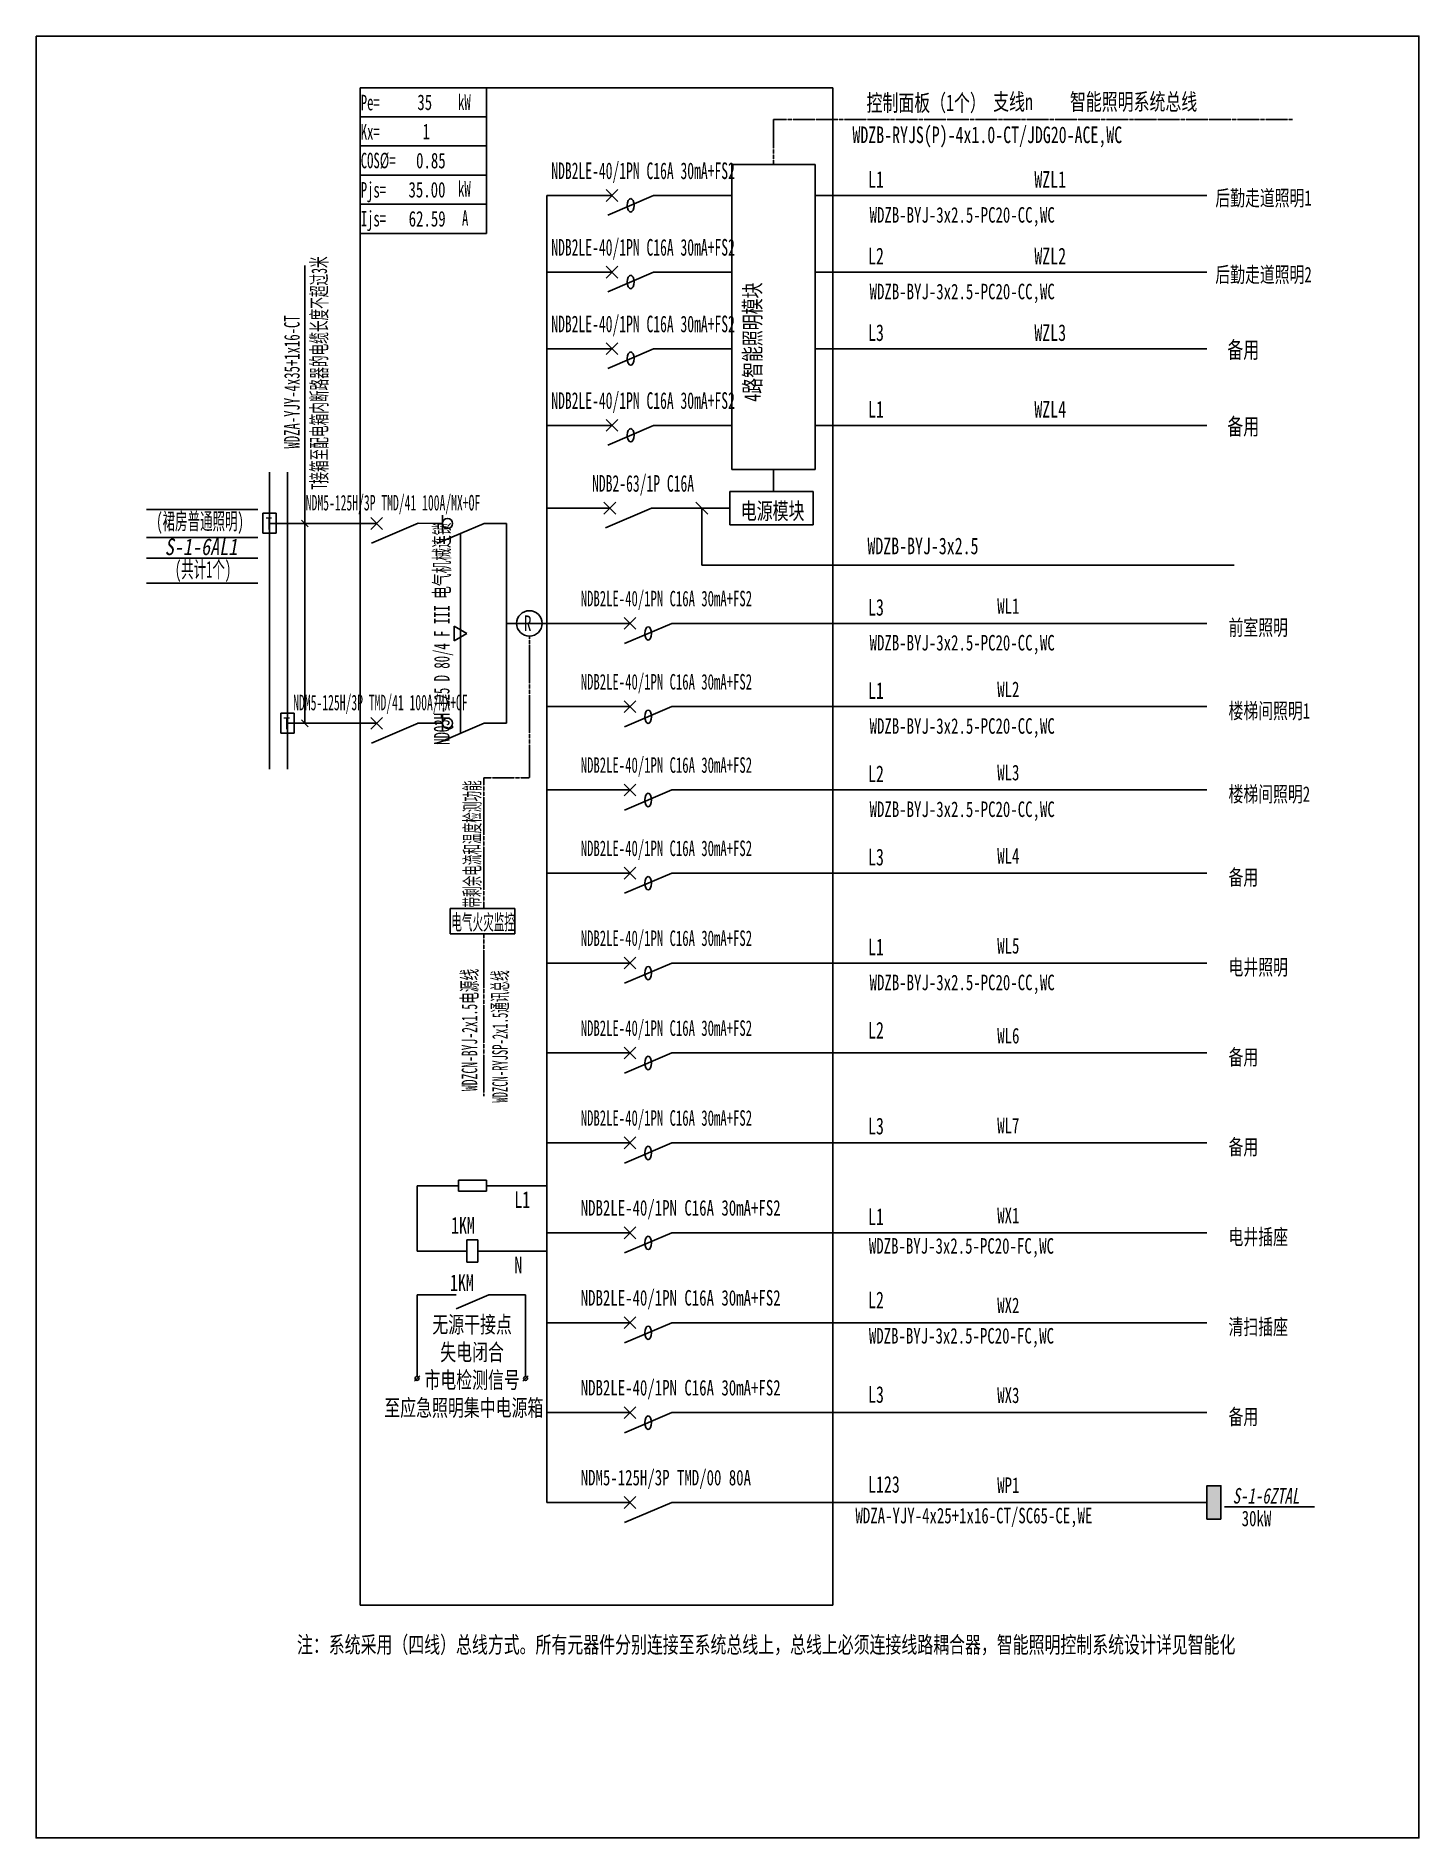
# Model space of a CAD drawing. Extents: x 251711 to 253732, y 363836 to 366470.
import ezdxf
from ezdxf.enums import TextEntityAlignment as Align

# ---------------------------------------------------------------- set-up
doc = ezdxf.new("R2010")
doc.units = 0
doc.header["$MEASUREMENT"] = 0
for name, pattern in [('DASH', [0.35, 0.25, -0.1]), ('DASHDOT', [1, 0.5, -0.25, 0, -0.25]), ('DASHDOT2', [0.5, 0.25, -0.125, 0, -0.125]), ('DASHDOTX2', [2, 1, -0.5, 0, -0.5]), ('DASHED', [0.75, 0.5, -0.25])]:
    doc.linetypes.add(name, pattern=pattern)
for name, color, linetype in [('D_E_Eqpm(强电设备)', 100, 'Continuous'), ('D_E_Eqpm（强电设备）', 100, 'Continuous'), ('D_E_Text(强电文字)', 51, 'Continuous'), ('D_E_Text（强电文字）', 51, 'Continuous'), ('D_E_Tray（强电普通桥架）', 51, 'Continuous'), ('D_E_Wire(强电线缆)', 10, 'Continuous'), ('D_E_WireEm（强电应急照明线缆）', 10, 'DASHED'), ('D_E_Wire（强电线缆）', 10, 'Continuous'), ('D_El_Eqpm（弱电设备）', 100, 'Continuous'), ('D_El_Text（弱电文字）', 51, 'Continuous'), ('DQ-漏电火灾', 80, 'Continuous'), ('DQ_Eqpm', 100, 'Continuous'), ('E_E_Eqpm（强电设备）', 100, 'Continuous'), ('E_E_Wire（强电线缆）', 10, 'Continuous'), ('FL04GGFW_E72-配电箱系统图-塔楼部分$0$D_E_Text（强电文字）', 51, 'Continuous'), ('FL09U293_E72-地下室配电箱系统图$0$D_E_Eqpm（强电设备）', 100, 'Continuous'), ('系统图', 220, 'Continuous')]:
    doc.layers.add(name, color=color, linetype=linetype)
doc.styles.add('FL04GGFW_E72-配电箱系统图-塔楼部分$0$电气', font='', dxfattribs={"width": 0.7})
doc.styles.add('电气', font='', dxfattribs={"width": 0.7})
doc.styles.add('电气箱', font='simhei.ttf', dxfattribs={"width": 0.8, "oblique": 10})
doc.styles.get('FL04GGFW_E72-配电箱系统图-塔楼部分$0$电气').set_extended_font_data('SimSun')
doc.styles.get('电气').set_extended_font_data('SimSun')

msp = doc.modelspace()

# ---------------------------------------------------------------- hatches: boundary and pattern name
at = {"layer": 'D_E_Eqpm（强电设备）'}
msp.add_hatch(color=51, dxfattribs=at).paths.add_polyline_path([(253421.8, 364350.8), (253442.1, 364350.8), (253442.1, 364302.1), (253421.8, 364302.1)])

# ---------------------------------------------------------------- linework, layer by layer
at = {"linetype": 'DASHED'}
for p, q in [((252184.7, 366394.5, 0), (252875.2, 366394.5, 0)), ((252184.7, 364176.3, 0), (252184.7, 366394.5, 0)), ((252875.2, 366394.5, 0), (252875.2, 364176.3, 0)), ((252875.2, 364176.3, 0), (252184.7, 364176.3, 0))]:
    msp.add_line(p, q, dxfattribs=at)
for p, q in [((251872.5, 365778.1, 0), (252034.8, 365778.1, 0)), ((251872.5, 365737.2, 0), (252034.8, 365737.2, 0)), ((251872.5, 365706.8, 0), (252034.8, 365706.8, 0)), ((251872.5, 365670.1, 0), (252034.8, 365670.1, 0))]:
    msp.add_line(p, q)
at = {"layer": 'D_E_Eqpm(强电设备)'}
for p, q in [((252200.1, 365748.8, 0), (252217.3, 365766.1, 0)), ((252217.3, 365748.8, 0), (252200.1, 365766.1, 0)), ((252200.1, 365456.8, 0), (252217.3, 365474, 0)), ((252217.3, 365456.8, 0), (252200.1, 365474, 0))]:
    msp.add_line(p, q, dxfattribs=at)
at = {"layer": 'D_E_Eqpm（强电设备）'}
for p, q in [((252849.4, 366282.2, 0), (252727.7, 366282.2, 0)), ((252727.7, 366282.2, 0), (252727.7, 365836.4, 0)), ((252849.4, 365836.4, 0), (252849.4, 366282.2, 0)), ((252727.7, 365836.4, 0), (252849.4, 365836.4, 0)), ((252724.5, 365804.1, 0), (252846.2, 365804.1, 0)), ((252724.5, 365755.5, 0), (252724.5, 365804.1, 0)), ((252846.2, 365804.1, 0), (252846.2, 365755.5, 0)), ((252365.5, 365757.5, 0), (252296.8, 365728, 0)), ((252304.7, 365745.3, 0), (252304.7, 365769.6, 0)), ((252846.2, 365755.5, 0), (252724.5, 365755.5, 0)), ((252340.5, 365596.7, 0), (252321.8, 365607.5, 0)), ((252321.8, 365607.5, 0), (252321.8, 365585.8, 0)), ((252570.2, 365602.8, 0), (252587.5, 365620, 0)), ((252587.5, 365602.8, 0), (252570.2, 365620, 0)), ((252639.7, 365611.4, 0), (252571, 365582, 0)), ((252321.8, 365585.8, 0), (252340.5, 365596.7, 0)), ((252570.2, 365481.1, 0), (252587.5, 365498.3, 0)), ((252587.5, 365481.1, 0), (252570.2, 365498.3, 0)), ((252304.7, 365453.2, 0), (252304.7, 365477.5, 0)), ((252639.7, 365489.7, 0), (252571, 365460.3, 0)), ((252365.5, 365465.4, 0), (252296.8, 365435.9, 0)), ((252570.2, 365359.4, 0), (252587.5, 365376.6, 0)), ((252587.5, 365359.4, 0), (252570.2, 365376.6, 0)), ((252639.7, 365368, 0), (252571, 365338.6, 0)), ((252570.2, 365237.7, 0), (252587.5, 365254.9, 0)), ((252587.5, 365237.7, 0), (252570.2, 365254.9, 0)), ((252639.7, 365246.3, 0), (252571, 365216.9, 0)), ((252570.2, 365106.3, 0), (252587.5, 365123.5, 0)), ((252587.5, 365106.3, 0), (252570.2, 365123.5, 0)), ((252639.7, 365114.9, 0), (252571, 365085.4, 0)), ((252570.2, 364974.9, 0), (252587.5, 364992.1, 0)), ((252587.5, 364974.9, 0), (252570.2, 364992.1, 0)), ((252639.7, 364983.5, 0), (252571, 364954, 0)), ((252570.2, 364843.5, 0), (252587.5, 364860.7, 0)), ((252587.5, 364843.5, 0), (252570.2, 364860.7, 0)), ((252639.7, 364852.1, 0), (252571, 364822.6, 0)), ((252328.3, 364797.5, 0), (252368.9, 364797.5, 0)), ((252328.3, 364781.3, 0), (252328.3, 364797.5, 0)), ((252368.9, 364797.5, 0), (252368.9, 364781.3, 0)), ((252368.9, 364781.3, 0), (252328.3, 364781.3, 0)), ((252356.7, 364710.2, 0), (252340.5, 364710.2, 0)), ((252340.5, 364710.2, 0), (252340.5, 364677.7, 0)), ((252356.7, 364677.7, 0), (252356.7, 364710.2, 0)), ((252570.2, 364712, 0), (252587.5, 364729.3, 0)), ((252587.5, 364712, 0), (252570.2, 364729.3, 0)), ((252639.7, 364720.7, 0), (252571, 364691.2, 0)), ((252340.5, 364677.7, 0), (252356.7, 364677.7, 0)), ((252372.6, 364630, 0), (252324.6, 364609.5, 0)), ((252570.2, 364580.6, 0), (252587.5, 364597.8, 0)), ((252587.5, 364580.6, 0), (252570.2, 364597.8, 0)), ((252639.7, 364589.2, 0), (252571, 364559.8, 0)), ((252263.8, 364503.8, 0), (252271.5, 364511.6, 0)), ((252422.3, 364503.8, 0), (252430.1, 364511.6, 0)), ((252570.2, 364449.2, 0), (252587.5, 364466.4, 0)), ((252587.5, 364449.2, 0), (252570.2, 364466.4, 0)), ((252639.7, 364457.8, 0), (252571, 364428.4, 0)), ((252570.2, 364317.8, 0), (252587.5, 364335, 0)), ((252587.5, 364317.8, 0), (252570.2, 364335, 0)), ((252639.7, 364326.4, 0), (252571, 364297, 0))]:
    msp.add_line(p, q, dxfattribs=at)
at = {"layer": 'D_E_Eqpm（强电设备）', "linetype": 'DASH'}
msp.add_line((252331.2, 365450.6, 0), (252331.2, 365742.7, 0), dxfattribs=at)
at = {"layer": 'D_E_Eqpm（强电设备）', "elevation": 0}
msp.add_lwpolyline([(253442.1, 364302.1), (253442.1, 364350.8), (253421.8, 364350.8), (253421.8, 364302.1)], close=True, dxfattribs=at)
at = {"layer": 'D_E_Eqpm（强电设备）'}
for centre, radius in [((252312.1, 365757.5, 0), 7.4), ((252312.1, 365465.4, 0), 7.4), ((252267.7, 364507.7, 0), 2.92), ((252426.2, 364507.7, 0), 2.92)]:
    msp.add_circle(centre, radius, dxfattribs=at)
for centre in [(252579.8, 366222.5, 0), (252579.8, 366110.5, 0), (252579.8, 365998.5, 0), (252579.8, 365886.5, 0), (252605.4, 365596.7, 0), (252605.4, 365475, 0), (252605.4, 365353.3, 0), (252605.4, 365231.6, 0), (252605.4, 365100.2, 0), (252605.4, 364968.8, 0), (252605.4, 364837.3, 0), (252605.4, 364705.9, 0), (252605.4, 364574.5, 0), (252605.4, 364443.1, 0)]:
    msp.add_ellipse(centre, major_axis=(0, 9.8), ratio=0.500475, dxfattribs=at)
at = {"layer": 'D_E_Text(强电文字)', "color": 51}
for p, q in [((252103.7, 365465.4, 0), (252103.7, 366134.8, 0)), ((252098.7, 365762.5, 0), (252108.8, 365752.4, 0)), ((252098.7, 365470.4, 0), (252108.8, 365460.3, 0))]:
    msp.add_line(p, q, dxfattribs=at)
at = {"layer": 'D_E_Text（强电文字）'}
for p, q in [((252184.7, 366394.5, 0), (252369.3, 366394.5, 0)), ((252184.7, 366394.5, 0), (252184.7, 366181.5, 0)), ((252369.3, 366394.5, 0), (252369.3, 366181.5, 0)), ((252184.7, 366351.9, 0), (252369.3, 366351.9, 0)), ((252184.7, 366309.3, 0), (252369.3, 366309.3, 0)), ((252184.7, 366266.7, 0), (252369.3, 366266.7, 0)), ((252184.7, 366224.1, 0), (252369.3, 366224.1, 0)), ((252184.7, 366181.5, 0), (252369.3, 366181.5, 0)), ((253578.7, 364320.1, 0), (253447.5, 364320.1, 0))]:
    msp.add_line(p, q, dxfattribs=at)
at = {"layer": 'D_E_Wire(强电线缆)'}
for p, q in [((252457.1, 364326.4, 0), (252457.1, 366236.9, 0)), ((252052.2, 365398.4, 0), (252052.2, 365832.5, 0)), ((252052.2, 365757.5, 0), (252208.7, 365757.5, 0))]:
    msp.add_line(p, q, dxfattribs=at)
at = {"layer": 'D_E_Wire(强电线缆)', "color": 10}
for p, q in [((252457.1, 366236.9, 0), (252552.5, 366236.9, 0)), ((252613.3, 366236.9, 0), (252727.7, 366236.9, 0)), ((252849.4, 366236.9, 0), (253421.8, 366236.9, 0)), ((252457.1, 366124.9, 0), (252552.5, 366124.9, 0)), ((252613.3, 366124.9, 0), (252727.7, 366124.9, 0)), ((252849.4, 366124.9, 0), (253421.8, 366124.9, 0)), ((252457.1, 366012.9, 0), (252552.5, 366012.9, 0)), ((252613.3, 366012.9, 0), (252727.7, 366012.9, 0)), ((252849.4, 366012.9, 0), (253421.8, 366012.9, 0)), ((252457.1, 365900.9, 0), (252552.5, 365900.9, 0)), ((252613.3, 365900.9, 0), (252727.7, 365900.9, 0)), ((252849.4, 365900.9, 0), (253421.8, 365900.9, 0)), ((252457.1, 365779.8, 0), (252549.3, 365779.8, 0)), ((252610.1, 365779.8, 0), (252724.5, 365779.8, 0)), ((252639.7, 365246.3, 0), (252838.4, 365246.3, 0)), ((252838.4, 365246.3, 0), (253421.8, 365246.3, 0))]:
    msp.add_line(p, q, dxfattribs=at)
at = {"layer": 'D_E_Wire(强电线缆)', "linetype": 'DASH'}
for p, q in [((252078.2, 365398.4, 0), (252078.2, 365832.5, 0)), ((252078.2, 365465.4, 0), (252208.7, 365465.4, 0))]:
    msp.add_line(p, q, dxfattribs=at)
at = {"layer": 'D_E_WireEm（强电应急照明线缆）'}
msp.add_line((252304.7, 365465.4, 0), (252268.3, 365465.4, 0), dxfattribs=at)
at = {"layer": 'D_E_Wire（强电线缆）', "linetype": 'DASHDOT2'}
for p, q in [((252788.5, 366347.9, 0), (253546.9, 366347.9, 0)), ((252788.5, 366282.2, 0), (252788.5, 366347.9, 0))]:
    msp.add_line(p, q, dxfattribs=at)
at = {"layer": 'D_E_Wire（强电线缆）'}
for p, q in [((252269.4, 365757.9, 0), (252304.7, 365757.5, 0)), ((252365.5, 365757.5, 0), (252398.4, 365757.5, 0)), ((252398.4, 365465.4, 0), (252398.4, 365757.5, 0)), ((252398.4, 365611.4, 0), (252457.1, 365611.4, 0)), ((252457.1, 365611.4, 0), (252578.8, 365611.4, 0)), ((252639.7, 365611.4, 0), (253421.8, 365611.4, 0)), ((252457.1, 365489.7, 0), (252578.8, 365489.7, 0)), ((252639.7, 365489.7, 0), (253421.8, 365489.7, 0)), ((252365.5, 365465.4, 0), (252398.4, 365465.4, 0)), ((252457.1, 365368, 0), (252578.8, 365368, 0)), ((252639.7, 365368, 0), (253421.8, 365368, 0)), ((252457.1, 365246.3, 0), (252578.8, 365246.3, 0)), ((252457.1, 365114.9, 0), (252578.8, 365114.9, 0)), ((252639.7, 365114.9, 0), (253421.8, 365114.9, 0)), ((252457.1, 364983.5, 0), (252578.8, 364983.5, 0)), ((252639.7, 364983.5, 0), (253421.8, 364983.5, 0)), ((252457.1, 364852.1, 0), (252578.8, 364852.1, 0)), ((252639.7, 364852.1, 0), (253421.8, 364852.1, 0)), ((252457.1, 364720.7, 0), (252578.8, 364720.7, 0)), ((252639.7, 364720.7, 0), (253421.8, 364720.7, 0)), ((252457.1, 364589.2, 0), (252578.8, 364589.2, 0)), ((252639.7, 364589.2, 0), (253421.8, 364589.2, 0)), ((252457.1, 364457.8, 0), (252578.8, 364457.8, 0)), ((252639.7, 364457.8, 0), (253421.8, 364457.8, 0)), ((252457.1, 364326.4, 0), (252578.8, 364326.4, 0)), ((252639.7, 364326.4, 0), (253421.8, 364326.4, 0))]:
    msp.add_line(p, q, dxfattribs=at)
at = {"layer": 'D_E_Wire（强电线缆）', "ltscale": 3.5}
for p, q in [((252267.7, 364789.4, 0), (252328.3, 364789.4, 0)), ((252267.7, 364789.4, 0), (252267.7, 364694, 0)), ((252368.9, 364789.4, 0), (252457.1, 364789.4, 0)), ((252340.5, 364694, 0), (252267.7, 364694, 0)), ((252457.1, 364694, 0), (252356.7, 364694, 0)), ((252267.7, 364630, 0), (252324.6, 364630, 0)), ((252267.7, 364630, 0), (252267.7, 364510.6, 0)), ((252372.6, 364630, 0), (252426.2, 364630, 0)), ((252426.2, 364630, 0), (252426.2, 364510.6, 0))]:
    msp.add_line(p, q, dxfattribs=at)
at = {"layer": 'D_El_Eqpm（弱电设备）', "color": 3}
for p, q in [((252316, 365194.6, 0), (252410.7, 365194.6, 0)), ((252316, 365157.4, 0), (252316, 365194.6, 0)), ((252410.7, 365194.6, 0), (252410.7, 365157.4, 0)), ((252410.7, 365157.4, 0), (252316, 365157.4, 0)), ((252410.7, 365157.4, 0), (252316, 365157.4, 0))]:
    msp.add_line(p, q, dxfattribs=at)
at = {"layer": 'DQ-漏电火灾', "linetype": 'DASHDOT', "ltscale": 0.5}
for p, q in [((252431.8, 365592.8, 0), (252431.8, 365385.5, 0)), ((252365.4, 365385.5, 0), (252365.4, 365194.6, 0)), ((252365.4, 365385.5, 0), (252431.8, 365385.5, 0)), ((252365.4, 364920.4, 0), (252365.4, 365157.4, 0))]:
    msp.add_line(p, q, dxfattribs=at)
at = {"layer": 'DQ-漏电火灾', "color": 3}
msp.add_circle((252431.8, 365611.4, 0), 18.6, dxfattribs=at)
at = {"layer": 'DQ_Eqpm'}
for p, q in [((252062, 365772.4, 0), (252042.5, 365772.4, 0)), ((252042.5, 365772.4, 0), (252042.5, 365743.1, 0)), ((252062, 365743.1, 0), (252062, 365772.4, 0)), ((252042.5, 365743.1, 0), (252062, 365743.1, 0)), ((252087.9, 365480.3, 0), (252068.5, 365480.3, 0)), ((252068.5, 365480.3, 0), (252068.5, 365451.1, 0)), ((252087.9, 365451.1, 0), (252087.9, 365480.3, 0)), ((252068.5, 365451.1, 0), (252087.9, 365451.1, 0))]:
    msp.add_line(p, q, dxfattribs=at)
at = {"layer": 'E_E_Eqpm（强电设备）', "color": 100}
for p, q in [((252543.9, 366228.3, 0), (252561.1, 366245.5, 0)), ((252561.1, 366228.3, 0), (252543.9, 366245.5, 0)), ((252546.2, 366208.1, 0), (252613.3, 366236.9, 0)), ((252543.9, 366116.3, 0), (252561.1, 366133.5, 0)), ((252561.1, 366116.3, 0), (252543.9, 366133.5, 0)), ((252546.2, 366096.1, 0), (252613.3, 366124.9, 0)), ((252543.9, 366004.3, 0), (252561.1, 366021.5, 0)), ((252561.1, 366004.3, 0), (252543.9, 366021.5, 0)), ((252546.2, 365984.1, 0), (252613.3, 366012.9, 0)), ((252543.9, 365892.3, 0), (252561.1, 365909.5, 0)), ((252561.1, 365892.3, 0), (252543.9, 365909.5, 0)), ((252546.2, 365872.1, 0), (252613.3, 365900.9, 0)), ((252540.7, 365771.2, 0), (252557.9, 365788.4, 0)), ((252557.9, 365771.2, 0), (252540.7, 365788.4, 0)), ((252543, 365751, 0), (252610.1, 365779.8, 0))]:
    msp.add_line(p, q, dxfattribs=at)
at = {"layer": 'E_E_Wire（强电线缆）'}
msp.add_line((252788.5, 365836.4, 0), (252788.5, 365804.1, 0), dxfattribs=at)
at = {"layer": 'FL04GGFW_E72-配电箱系统图-塔楼部分$0$D_E_Text（强电文字）'}
for p, q in [((252692.3, 365771.2, 0), (252675.1, 365788.4, 0)), ((252683.7, 365779.8, 0), (252683.7, 365696.4, 0)), ((252683.7, 365696.4, 0), (253461.3, 365696.4, 0))]:
    msp.add_line(p, q, dxfattribs=at)
at = {"layer": 'FL09U293_E72-地下室配电箱系统图$0$D_E_Eqpm（强电设备）'}
for p, q in [((252269.4, 365757.9, 0), (252200.9, 365728.5, 0)), ((252269.4, 365465.8, 0), (252200.9, 365436.5, 0))]:
    msp.add_line(p, q, dxfattribs=at)
at = {"layer": '系统图', "ltscale": 9973.992009}
msp.add_lwpolyline([(251711, 366470), (253731.5, 366470), (253731.5, 363836), (251711, 363836)], close=True, dxfattribs=at)

# ---------------------------------------------------------------- texts
at = {"layer": 'D_E_Text(强电文字)', "style": 'FL04GGFW_E72-配电箱系统图-塔楼部分$0$电气', "width": 0.6}
for s, p in [('NDB2LE-40/1PN C16A 30mA+FS2', (252597.9, 366260.9, 0)), ('NDB2LE-40/1PN C16A 30mA+FS2', (252597.9, 366149, 0)), ('NDB2LE-40/1PN C16A 30mA+FS2', (252597.9, 366037, 0)), ('NDB2LE-40/1PN C16A 30mA+FS2', (252597.9, 365925, 0)), ('NDB2-63/1P C16A', (252597.9, 365803.9, 0))]:
    msp.add_text(s, height=24.34, dxfattribs=at).set_placement(p, align=Align.CENTER)
at = {"layer": 'D_E_Text(强电文字)', "color": 51, "style": 'FL04GGFW_E72-配电箱系统图-塔楼部分$0$电气', "width": 0.7}
for s, p in [('L1', (252926.6, 366248.2, 0)), ('L2', (252926.6, 366136.3, 0)), ('L3', (252926.6, 366024.3, 0)), ('L1', (252926.6, 365912.3, 0)), ('L3', (252926.6, 365622.8, 0)), ('L1', (252926.6, 365501.1, 0)), ('L2', (252926.6, 365379.4, 0)), ('L3', (252926.6, 365257.7, 0)), ('L1', (252926.6, 365126.3, 0)), ('L2', (252926.6, 365004.6, 0)), ('L3', (252926.6, 364864.5, 0)), ('L1', (252926.6, 364732, 0)), ('L2', (252926.6, 364610.3, 0)), ('L3', (252926.6, 364472.1, 0)), ('L123', (252926.6, 364340.7, 0))]:
    msp.add_text(s, height=24.34, dxfattribs=at).set_placement(p)
at = {"layer": 'D_E_Text(强电文字)', "style": 'FL04GGFW_E72-配电箱系统图-塔楼部分$0$电气', "width": 0.7}
for s, height, p in [('WZL1', 24.34, (253169.6, 366248.2, 0)), ('WDZB-BYJ-3x2.5-PC20-CC,WC', 22.718, (252928.9, 366197.2, 0)), ('WZL2', 24.34, (253169.6, 366136.3, 0)), ('WDZB-BYJ-3x2.5-PC20-CC,WC', 22.718, (252928.9, 366085.2, 0)), ('WZL3', 24.34, (253169.6, 366024.3, 0)), ('WZL4', 24.34, (253169.6, 365912.3, 0)), ('WDZB-BYJ-3x2.5', 24.34, (252925.7, 365712.5, 0)), ('WDZB-BYJ-3x2.5-PC20-CC,WC', 22.718, (252928.9, 365571.8, 0)), ('WDZB-BYJ-3x2.5-PC20-CC,WC', 22.718, (252928.9, 365450.1, 0)), ('WDZB-BYJ-3x2.5-PC20-CC,WC', 22.718, (252928.9, 365328.4, 0)), ('WDZB-BYJ-3x2.5-PC20-CC,WC', 22.718, (252928.9, 365075.2, 0)), ('注：系统采用（四线）总线方式。所有元器件分别连接至系统总线上，总线上必须连接线路耦合器，智能照明控制系统设计详见智能化', 24.34, (252092.2, 364106.4, 0))]:
    msp.add_text(s, height=height, dxfattribs=at).set_placement(p)
at = {"layer": 'D_E_Text(强电文字)', "color": 51, "style": '电气'}
for s, width, p in [('T接箱至配电箱内断路器的电缆长度不超过3米', 0.55, (252136, 365807.1, 0)), ('WDZA-YJY-4x35+1x16-CT', 0.6, (252096.1, 365867, 0))]:
    msp.add_text(s, height=22.718, rotation=90, dxfattribs=dict(at, width=width)).set_placement(p)
at = {"layer": 'D_E_Text(强电文字)', "color": 51, "style": '电气', "width": 0.7}
for p in [(253474.8, 365999.1, 0), (253474.8, 365887.1, 0)]:
    msp.add_text('备用', height=24.34, dxfattribs=at).set_placement(p, align=Align.CENTER)
at = {"layer": 'D_E_Text（强电文字）', "linetype": 'Continuous', "style": '电气', "width": 0.6}
for s, height, p in [('Pe=', 22.72, (252185.4, 366361.4, 0)), ('kW', 22.72, (252327.5, 366362.1, 0)), ('Kx=', 22.72, (252185.4, 366318.6, 0)), ('COS%%C=', 22.72, (252185.4, 366276.7, 0)), ('Pjs=', 22.72, (252185.4, 366233.8, 0)), ('kW', 22.72, (252327.5, 366235.3, 0)), ('Ijs=', 22.72, (252185.4, 366191.7, 0)), ('A', 22.7, (252333.3, 366192.7, 0))]:
    msp.add_text(s, height=height, dxfattribs=at).set_placement(p)
at = {"layer": 'D_E_Text（强电文字）', "style": '电气'}
for s, height, width, p in [('35', 22.72, 0.7, (252268.1, 366361.8, 0)), ('1', 22.7, 0.7, (252275.7, 366319.2, 0)), (' 0.85', 22.72, 0.7, (252255.4, 366276.6, 0)), ('后勤走道照明1', 22.72, 0.7, (253434, 366221.9, 0)), ('后勤走道照明2', 22.72, 0.7, (253434, 366109.9, 0)), ('电源模块', 24.34, 0.7, (252740.7, 365763.6, 0)), ('NDB2LE-40/1PN C16A 30mA+FS2', 22.718, 0.6, (252506.8, 365636.4, 0)), ('WL1', 22.72, 0.7, (253115.3, 365625.4, 0)), ('前室照明', 22.72, 0.7, (253453.3, 365594, 0)), ('NDB2LE-40/1PN C16A 30mA+FS2', 22.718, 0.6, (252506.8, 365514.7, 0)), ('WL2', 22.72, 0.7, (253115.3, 365503.7, 0)), ('楼梯间照明1', 22.72, 0.7, (253453.3, 365472.3, 0)), ('NDB2LE-40/1PN C16A 30mA+FS2', 22.718, 0.6, (252506.8, 365393, 0)), ('WL3', 22.72, 0.7, (253115.3, 365382, 0)), ('楼梯间照明2', 22.72, 0.7, (253453.3, 365350.6, 0)), ('NDB2LE-40/1PN C16A 30mA+FS2', 22.718, 0.6, (252506.8, 365271.3, 0)), ('WL4', 22.72, 0.7, (253115.3, 365260.3, 0)), ('备用', 22.72, 0.7, (253453.3, 365228.9, 0)), ('NDB2LE-40/1PN C16A 30mA+FS2', 22.718, 0.6, (252506.8, 365139.9, 0)), ('WL5', 22.72, 0.7, (253115.3, 365128.8, 0)), ('电井照明', 22.72, 0.7, (253453.3, 365097.5, 0)), ('NDB2LE-40/1PN C16A 30mA+FS2', 22.718, 0.6, (252506.8, 365008.5, 0)), ('WL6', 22.72, 0.7, (253115.3, 364997.4, 0)), ('备用', 22.72, 0.7, (253453.3, 364966.1, 0)), ('NDB2LE-40/1PN C16A 30mA+FS2', 22.718, 0.6, (252506.8, 364877.1, 0)), ('WL7', 22.72, 0.7, (253115.3, 364866, 0)), ('备用', 22.72, 0.7, (253453.3, 364834.7, 0)), ('NDB2LE-40/1PN C16A 30mA+FS2', 22.718, 0.7, (252506.8, 364745.7, 0)), ('WX1', 22.72, 0.7, (253115.3, 364734.6, 0)), ('WDZB-BYJ-3x2.5-PC20-FC,WC', 22.718, 0.7, (252927.8, 364690.1, 0)), ('电井插座', 22.72, 0.7, (253453.3, 364703.3, 0)), ('NDB2LE-40/1PN C16A 30mA+FS2', 22.718, 0.7, (252506.8, 364614.2, 0)), ('WX2', 22.72, 0.7, (253115.3, 364603.2, 0)), ('WDZB-BYJ-3x2.5-PC20-FC,WC', 22.718, 0.7, (252927.8, 364558.7, 0)), ('清扫插座', 22.72, 0.7, (253453.3, 364571.8, 0)), ('NDB2LE-40/1PN C16A 30mA+FS2', 22.718, 0.7, (252506.8, 364482.8, 0)), ('WX3', 22.72, 0.7, (253115.3, 364471.8, 0)), ('备用', 22.72, 0.7, (253453.3, 364440.4, 0)), ('NDM5-125H/3P TMD/00 80A', 22.718, 0.7, (252506.8, 364351.4, 0)), ('WP1', 22.72, 0.7, (253115.3, 364340.4, 0)), ('WDZA-YJY-4x25+1x16-CT/SC65-CE,WE', 22.718, 0.7, (252908.2, 364295.9, 0)), ('30kW', 22.72, 0.7, (253472.5, 364291.7, 0))]:
    msp.add_text(s, height=height, dxfattribs=dict(at, width=width)).set_placement(p)
at = {"layer": 'D_E_Text（强电文字）', "color": 200, "style": '电气', "width": 0.7}
for s, p in [('35.00', (252255.1, 366234, 0)), ('62.59', (252255.4, 366191.5, 0))]:
    msp.add_text(s, height=22.72, dxfattribs=at).set_placement(p)
at = {"layer": 'D_E_Text（强电文字）', "style": '电气'}
for s, height, width, p in [('NDM5-125H/3P TMD/41 100A/MX+OF', 22.718, 0.55, (252232.5, 365786, 0)), ('(裙房普通照明)', 24.34, 0.55, (251950.6, 365759.3, 0)), ('(共计1个)', 24.34, 0.55, (251955, 365689, 0)), ('NDM5-125H/3P TMD/41 100A/MX+OF', 22.718, 0.55, (252214.2, 365493.9, 0)), ('电气火灾监控', 22.72, 0.5, (252364.2, 365175.2, 0))]:
    msp.add_text(s, height=height, dxfattribs=dict(at, width=width)).set_placement(p, align=Align.MIDDLE)
at = {"layer": 'D_E_Text（强电文字）', "style": '电气', "width": 0.6}
msp.add_text('NDQ3H-125 D 80/4 F III 电气机械连锁', height=22.718, rotation=90, dxfattribs=at).set_placement((252304.9, 365596.4, 0), align=Align.MIDDLE)
at = {"layer": 'D_E_Text（强电文字）', "style": '电气箱', "oblique": 10, "width": 0.8}
msp.add_text('S-1-6AL1', height=24.34, dxfattribs=at).set_placement((251952.1, 365723.4, 0), align=Align.MIDDLE)
at = {"layer": 'D_E_Text（强电文字）', "color": 51, "style": '电气', "width": 0.7}
for s, height, p in [('L1', 24.34, (252409.8, 364757, 0)), ('1KM', 24.34, (252317.3, 364719.5, 0)), ('N', 24.3, (252409.8, 364661.5, 0)), ('1KM', 24.34, (252315.8, 364635.5, 0))]:
    msp.add_text(s, height=height, dxfattribs=at).set_placement(p)
for s, p in [('无源干接点', (252348.1, 364586.6, 0)), ('失电闭合', (252348.1, 364546.1, 0)), ('市电检测信号', (252348.1, 364505.5, 0)), ('至应急照明集中电源箱', (252336, 364464.9, 0))]:
    msp.add_text(s, height=24.34, dxfattribs=at).set_placement(p, align=Align.MIDDLE_CENTER)
at = {"layer": 'D_E_Tray（强电普通桥架）', "linetype": 'DASHDOTX2', "style": '电气箱', "oblique": 10, "width": 0.7}
msp.add_text('S-1-6ZTAL', height=22.72, dxfattribs=at).set_placement((253459.4, 364324.8, 0))
at = {"layer": 'D_El_Text（弱电文字）', "color": 1, "style": '电气', "width": 0.5}
msp.add_text('带剩余电流和温度检测功能', height=22.718, rotation=90, dxfattribs=at).set_placement((252359.6, 365196, 0))
at = {"layer": 'D_El_Text（弱电文字）', "style": '电气'}
for s, width, p in [('WDZCN-BYJ-2x1.5电源线', 0.55, (252355.6, 364927.8, 0)), ('WDZCN-RYJSP-2x1.5通讯总线', 0.5, (252400.2, 364910.9, 0))]:
    msp.add_text(s, height=22.718, rotation=90, dxfattribs=dict(at, width=width)).set_placement(p)
at = {"layer": 'DQ-漏电火灾', "color": 50, "style": '电气', "width": 0.7}
msp.add_text('R', height=22.7, dxfattribs=at).set_placement((252424, 365600.3, 0))
at = {"layer": 'DQ_Eqpm', "color": 51, "style": '电气', "width": 0.8}
for p in [(252046.3, 365748.6, 0), (252072.2, 365456.5, 0)]:
    msp.add_text('T', height=17.8, dxfattribs=at).set_placement(p)
at = {"layer": 'FL04GGFW_E72-配电箱系统图-塔楼部分$0$D_E_Text（强电文字）', "style": 'FL04GGFW_E72-配电箱系统图-塔楼部分$0$电气', "width": 0.7}
for s, p in [('支线n', (253109.4, 366361.8, 0)), ('智能照明系统总线', (253221.6, 366361.8, 0)), ('控制面板（1个）', (252924.4, 366360.2, 0)), ('WDZB-RYJS(P)-4x1.0-CT/JDG20-ACE,WC', (252903.8, 366313.5, 0))]:
    msp.add_text(s, height=24.34, dxfattribs=at).set_placement(p)
msp.add_text('4路智能照明模块', height=24.34, rotation=90, dxfattribs=at).set_placement((252769.9, 365935.4, 0))

doc.saveas('drawing.dxf')
